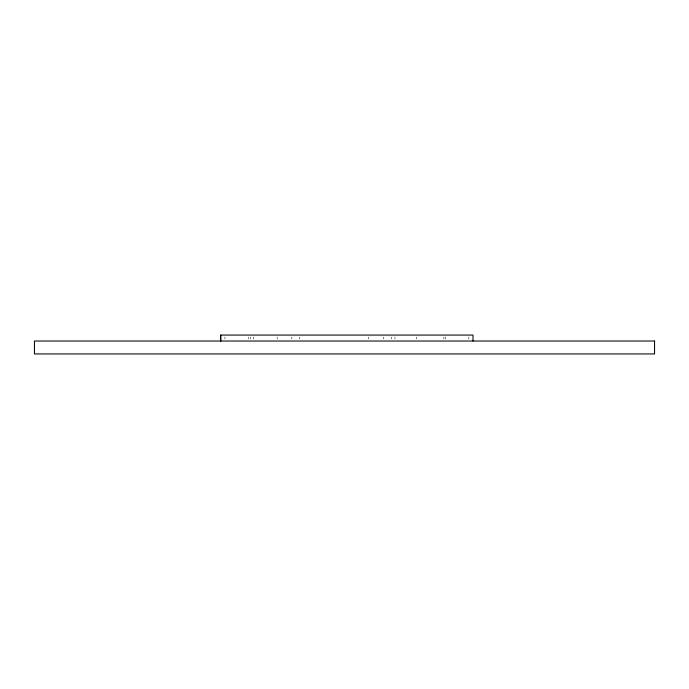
<?xml version="1.0" encoding="UTF-8"?>
<svg xmlns="http://www.w3.org/2000/svg" width="689" height="689" viewBox="0 0 689 689"><rect width="100%" height="100%" fill="white"/><g stroke="black" fill="none" stroke-linecap="round" stroke-linejoin="round"><path stroke-width="0.52" stroke-dasharray="3.44 2.58" d="M468.821 337.05L468.821 339.031M445.361 337.05L445.361 339.031M443.862 337.05L443.862 339.031M416.414 337.05L416.414 339.031M394.952 337.05L394.952 339.031M391.464 337.05L391.464 339.031M383.308 337.05L383.308 339.031M368.675 337.05L368.675 339.031M299.302 337.05L299.302 339.031M291.817 337.05L291.817 339.031M277.176 337.05L277.176 339.031M253.716 337.05L253.716 339.031M250.555 337.05L250.555 339.031M248.393 337.05L248.393 339.031M224.941 337.05L224.941 339.031"/><path stroke-width="1.03" d="M472.981 341.021L472.981 335.061L220.609 335.061L220.609 341.021M220.781 335.061L220.781 341.021M654.55 341.021L34.45 341.021L34.45 353.939L654.55 353.939L654.55 341.021"/></g></svg>
